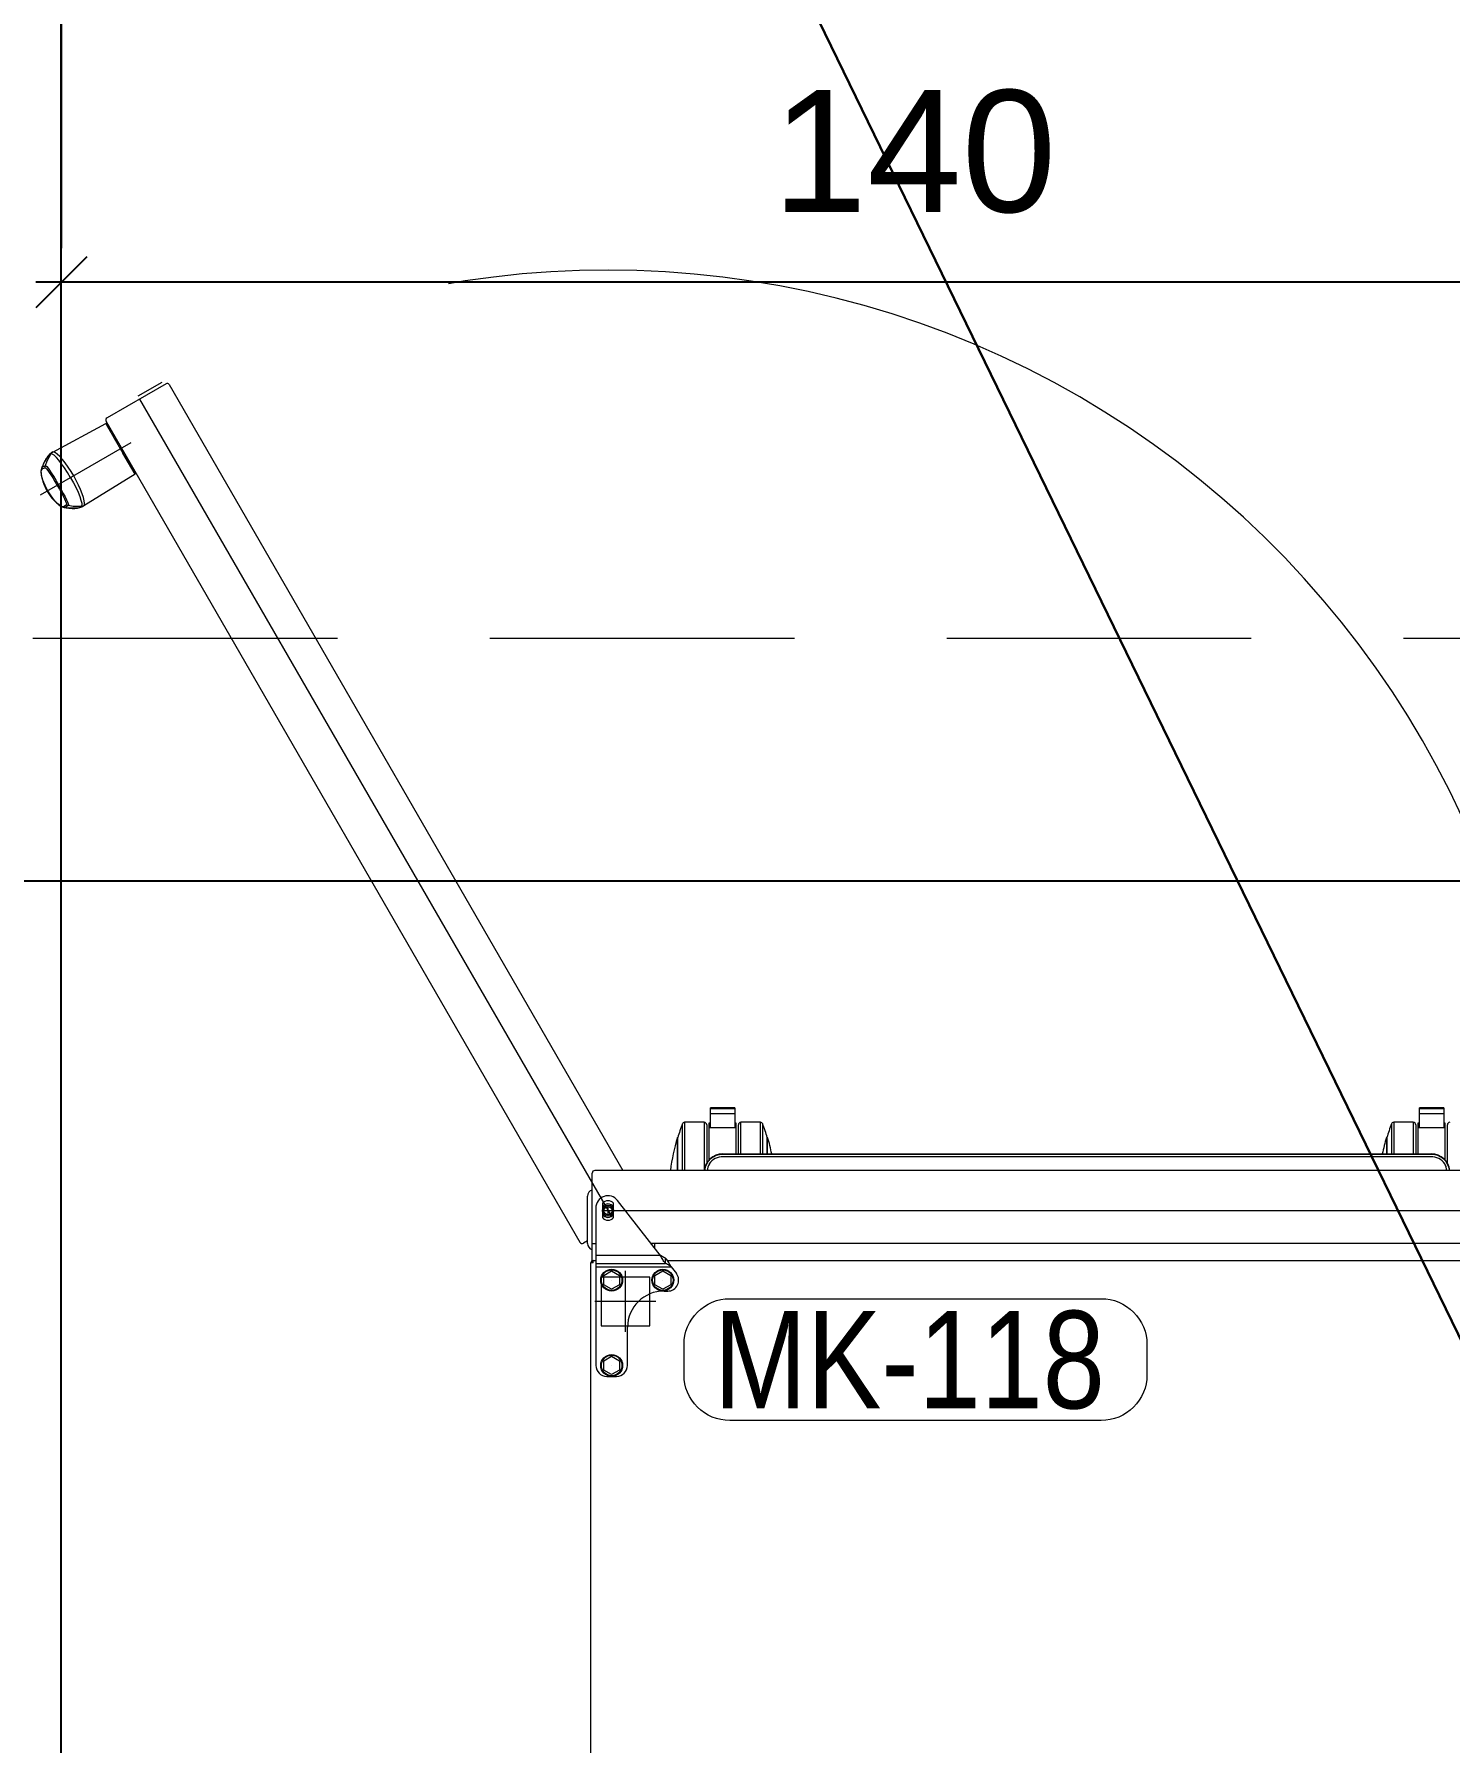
# Model space of a CAD drawing. Extents: x -5598 to 26293, y -3808 to 13850.
# Drawn here: x -1044.9 to -928.7, y 2269.4 to 2409.6 of the extents above; entities that cross this region are included whole.
import ezdxf
from ezdxf.enums import TextEntityAlignment as Align

# ---------------------------------------------------------------- set-up
doc = ezdxf.new("R2010")
doc.units = 0
doc.header["$LTSCALE"] = 100
doc.header["$MEASUREMENT"] = 0
for name, pattern in [('CENTER', [2, 1.25, -0.25, 0.25, -0.25]), ('CONTINUA', [0]), ('DASHED', [0.75, 0.5, -0.25]), ('HIDDEN', [0.375, 0.25, -0.125])]:
    doc.linetypes.add(name, pattern=pattern)
for name, color, linetype, lineweight in [('AD', 5, 'Continuous', 9), ('AK', 7, 'Continuous', 15), ('AP', 6, 'Continuous', 15)]:
    doc.layers.add(name, color=color, linetype=linetype, lineweight=lineweight)
for name, color, linetype in [('elux3d-200-2d', 1, 'Continuous'), ('elux3d-204-2d', 7, 'CONTINUA'), ('elux3d-glass-3D', 131, 'Continuous'), ('elux3d-glass3ds-3D', 101, 'Continuous'), ('elux3d-hidden-3D', 4, 'Continuous'), ('elux3d-ins-3D', 7, 'Continuous'), ('OLCU DIS', 7, 'Continuous')]:
    doc.layers.add(name, color=color, linetype=linetype)
for name, color, linetype, lineweight, true_color in [('MAKPA EGZOST', 7, 'Continuous', 30, 0xbb1e36), ('MAKPA GAZ', 7, 'Continuous', 30, 0x046a38), ('MAKPA GIDER OLC', 7, 'Continuous', 30, 0xcf6a1e)]:
    doc.layers.add(name, color=color, linetype=linetype, lineweight=lineweight, true_color=true_color)
doc.styles.add('MAKPA TESISAT', font='arial.ttf', dxfattribs={"height": 10})
doc.styles.add('olcu', font='romans.shx', dxfattribs={"width": 0.5})
doc.styles.add('POZ TEXT', font='ARIALN.TTF', dxfattribs={"height": 8})
doc.styles.get("Standard").update_dxf_attribs({"font": 'arial.ttf'})
doc.dimstyles.new('1-200', dxfattribs={"dimtxt": 40, "dimasz": 2, "dimexe": 0, "dimexo": 0, "dimgap": 10, "dimtad": 1, "dimdec": 4, "dimrnd": 0.1, "dimzin": 9, "dimdsep": 46, "dimtxsty": 'olcu', "dimblk1": 'SOL', "dimblk2": 'SAG', "dimsah": 1, "dimcen": 0, "dimse1": 1, "dimse2": 1, "dimclre": 13, "dimadec": 0, "dimazin": 0, "dimtfac": 1, "dimtdec": 4, "dimtix": 1, "dimtmove": 2, "dimatfit": 2, "dimldrblk": 'SOL', "dimfxl": 0, "dimtolj": 1, "dimarcsym": 0})
doc.dimstyles.new('MAKPA TESISAT DIM', dxfattribs={"dimscale": 0.7, "dimtxt": 12, "dimasz": 6, "dimexe": 4, "dimexo": 0, "dimgap": 8, "dimtad": 2, "dimtih": 1, "dimtoh": 1, "dimdec": 0, "dimrnd": 5, "dimzin": 0, "dimdsep": 46, "dimtxsty": 'MAKPA TESISAT', "dimblk1": 'OBLIQUE', "dimblk2": 'OBLIQUE', "dimsah": 1, "dimcen": 0, "dimdle": 3, "dimclrd": 256, "dimclre": 256, "dimclrt": 256, "dimadec": 0, "dimazin": 0, "dimtfac": 1, "dimtdec": 0, "dimtix": 1, "dimtofl": 0, "dimtmove": 2, "dimatfit": 3, "dimldrblk": 'OBLIQUE', "dimfxl": 0, "dimtvp": 7, "dimtolj": 1, "dimtzin": 0, "dimarcsym": 0})

# ---------------------------------------------------------------- blocks, each defined once
blk = doc.blocks.new('SOL')
at = {"color": 0}
for p, q in [((0, 30), (0, -6.962)), ((7.582, 0), (-6.967, 0))]:
    blk.add_line(p, q, dxfattribs=at)
blk.add_circle((0, 0), 3, dxfattribs=at)
blk = doc.blocks.new('SAG')
at = {"color": 0}
for p, q in [((0, -30), (0, 6.962)), ((7.582, 0), (-6.967, 0))]:
    blk.add_line(p, q, dxfattribs=at)
blk.add_circle((0, 0), 3, dxfattribs=at)
blk = doc.blocks.new('*D332')
at = {"layer": 'OLCU DIS', "color": 0, "lineweight": -2, "transparency": 16777216}
blk.add_line((21268, -935), (-2968, -935), dxfattribs=at)
at = {"layer": 'OLCU DIS', "color": 0, "lineweight": -2, "transparency": 16777216, "xscale": 2, "yscale": 2, "zscale": 2, "rotation": 180}
blk.add_blockref('SAG', (-2970, -935), dxfattribs=at)
at = {"layer": 'OLCU DIS', "color": 0, "lineweight": -2, "transparency": 16777216, "xscale": 2, "yscale": 2, "zscale": 2}
blk.add_blockref('SOL', (21270, -935), dxfattribs=at)
at = {"layer": 'OLCU DIS', "color": 0, "transparency": 16777216, "insert": (9295.64, -905), "char_height": 40, "attachment_point": 5, "style": 'olcu'}
blk.add_mtext('\\A1;24240', dxfattribs=at)
blk = doc.blocks.new('202')
at = {"layer": 'AD', "linetype": 'Continuous'}
for p, q in [((106.05, -88.22), (106.7, -87.85)), ((106.05, -88.98), (106.05, -88.22)), ((107.1, -87.7), (106.3, -87.7)), ((106.7, -87.85), (107.35, -88.22)), ((107.35, -88.22), (107.35, -88.98)), ((105.4, -88.6), (105.4, -91.75)), ((106.7, -89.35), (106.05, -88.98)), ((107.35, -88.98), (106.7, -89.35)), ((108, -101.52), (108, -88.6)), ((101.85, -95.22), (102.5, -94.85)), ((101.85, -95.98), (101.85, -95.22)), ((102.4, -94.7), (102.1, -94.7)), ((102.5, -94.85), (103.15, -95.22)), ((103.15, -95.22), (103.15, -95.98)), ((106.05, -95.22), (106.7, -94.85)), ((106.05, -95.98), (106.05, -95.22)), ((106.7, -94.85), (107.35, -95.22)), ((107.35, -95.22), (107.35, -95.98)), ((101.82, -96.7), (101.39, -96.15)), ((101.82, -96.7), (101.89, -96.75)), ((101.82, -96.7), (101.87, -96.79)), ((108, -96.7), (101.82, -96.7)), ((102.5, -96.35), (101.85, -95.98)), ((103.15, -95.98), (102.5, -96.35)), ((106.7, -96.35), (106.05, -95.98)), ((107.35, -95.98), (106.7, -96.35)), ((101.87, -96.79), (101.92, -96.88)), ((101.89, -96.75), (101.97, -96.8)), ((101.92, -96.88), (101.97, -96.97)), ((101.97, -96.8), (102.04, -96.85)), ((101.97, -96.97), (102.02, -97.06)), ((102.02, -97.06), (102.07, -97.14)), ((102.04, -96.85), (102.12, -96.89)), ((102.07, -97.14), (102.12, -97.21)), ((102.12, -96.89), (102.19, -96.93)), ((102.12, -97.21), (102.17, -97.28)), ((102.17, -97.28), (102.22, -97.34)), ((102.19, -96.93), (102.27, -96.96)), ((102.22, -97.34), (102.27, -97.39)), ((102.27, -96.96), (102.31, -97.01)), ((102.27, -96.96), (102.27, -97.39)), ((108, -96.96), (102.27, -96.96)), ((102.27, -97.39), (102.34, -97.42)), ((102.31, -97.01), (102.36, -97.07)), ((102.34, -97.42), (102.41, -97.46)), ((102.36, -97.07), (102.41, -97.14)), ((102.41, -97.14), (102.46, -97.21)), ((102.41, -97.46), (102.49, -97.5)), ((102.46, -97.21), (102.51, -97.29)), ((102.49, -97.5), (102.56, -97.55)), ((102.51, -97.29), (102.56, -97.38)), ((102.56, -97.38), (102.61, -97.47)), ((102.56, -97.55), (102.64, -97.6)), ((102.61, -97.47), (102.66, -97.56)), ((102.64, -97.6), (102.71, -97.65)), ((102.66, -97.56), (102.71, -97.65)), ((102.71, -97.65), (106.21, -102.14)), ((108, -97.65), (102.71, -97.65)), ((108.3, -97.18), (108.3, -104.38)), ((30.27, -98.6), (103.45, -98.6)), ((103.17, -98.6), (103.17, -98.24)), ((108.3, -98.6), (108, -98.6)), ((108.68, -98.6), (108.68, -102.5)), ((108.68, -98.83), (109.02, -98.63)), ((148.2, -166.06), (109.32, -98.71)), ((106.55, -100.73), (106.55, -101.92)), ((107.45, -101.92), (107.45, -100.73)), ((30.32, -104.6), (108.08, -104.6)), ((38.31, -105.13), (38.22, -104.95)), ((38.33, -105.14), (38.31, -105.13)), ((98.67, -105.14), (98.69, -105.13)), ((98.69, -105.13), (98.78, -104.95)), ((99.1, -108.55), (99.1, -104.6)), ((100.71, -108.55), (100.71, -104.6)), ((100.9, -108.42), (100.9, -104.6)), ((101.27, -104.6), (101.27, -107.3)), ((101.3, -104.6), (101.3, -107.3)), ((143.02, -169.1), (105.79, -104.6)), ((108.09, -104.6), (108.08, -104.6)), ((38.1, -105.2), (38.1, -108.35)), ((38.3, -108.52), (38.3, -105.47)), ((97.59, -105.96), (39.41, -105.96)), ((39.43, -105.92), (97.57, -105.92)), ((39.46, -105.72), (97.54, -105.72)), ((40.5, -105.96), (40.5, -108.52)), ((40.7, -108.35), (40.7, -105.96)), ((40.9, -108.55), (40.9, -105.96)), ((95.8, -105.96), (41.2, -105.96)), ((42.51, -108.55), (42.51, -105.96)), ((42.7, -108.42), (42.7, -105.96)), ((43.07, -107.3), (43.07, -105.96)), ((43.1, -107.3), (43.1, -105.96)), ((93.9, -105.96), (93.9, -107.3)), ((93.93, -105.96), (93.93, -107.3)), ((94.3, -105.96), (94.3, -108.42)), ((94.49, -105.96), (94.49, -108.55)), ((96.1, -105.96), (96.1, -108.55)), ((96.3, -105.96), (96.3, -108.35)), ((96.5, -108.52), (96.5, -105.96)), ((98.7, -105.47), (98.7, -108.52)), ((98.9, -108.35), (98.9, -105.2)), ((43.07, -107.3), (43.1, -107.3)), ((93.9, -107.3), (93.93, -107.3)), ((101.27, -107.3), (101.3, -107.3)), ((38.3, -108.09), (40.5, -108.09)), ((38.3, -108.12), (38.4, -108.12)), ((38.3, -108.32), (38.4, -108.32)), ((38.4, -108.52), (38.3, -108.52)), ((38.4, -109.74), (38.4, -108.12)), ((38.4, -109.25), (40.4, -109.25)), ((40.4, -108.12), (40.4, -109.74)), ((40.4, -108.12), (40.5, -108.12)), ((40.4, -108.32), (40.5, -108.32)), ((40.5, -108.52), (40.4, -108.52)), ((40.9, -108.55), (42.51, -108.55)), ((94.49, -108.55), (96.1, -108.55)), ((96.5, -108.09), (98.7, -108.09)), ((96.5, -108.12), (96.6, -108.12)), ((96.5, -108.32), (96.6, -108.32)), ((96.6, -108.52), (96.5, -108.52)), ((96.6, -109.74), (96.6, -108.12)), ((96.6, -109.25), (98.6, -109.25)), ((98.6, -108.12), (98.6, -109.74)), ((98.6, -108.12), (98.7, -108.12)), ((98.6, -108.32), (98.7, -108.32)), ((98.7, -108.52), (98.6, -108.52)), ((99.1, -108.55), (100.71, -108.55)), ((38.4, -109.66), (40.4, -109.66)), ((38.4, -109.67), (40.4, -109.67)), ((38.4, -109.74), (40.4, -109.74)), ((96.6, -109.66), (98.6, -109.66)), ((96.6, -109.67), (98.6, -109.67)), ((96.6, -109.74), (98.6, -109.74)), ((145.82, -161.74), (150.02, -159.14)), ((149.98, -159.21), (149.97, -159.35)), ((149.97, -159.35), (149.99, -159.55)), ((150.02, -159.14), (149.98, -159.21)), ((149.99, -159.55), (150.06, -159.82)), ((150.02, -159.14), (150.15, -159.07)), ((150.08, -159.12), (150.02, -159.14)), ((150.06, -159.82), (150.16, -160.13)), ((150.15, -159.1), (150.08, -159.12)), ((150.34, -159.01), (150.15, -159.07)), ((150.23, -159.09), (150.15, -159.1)), ((150.19, -159.19), (150.23, -159.09)), ((150.2, -159.37), (150.19, -159.19)), ((150.26, -159.62), (150.2, -159.37)), ((150.23, -159.09), (150.37, -159.01)), ((150.23, -159.09), (150.55, -159.08)), ((150.36, -159.92), (150.26, -159.62)), ((150.55, -158.96), (150.34, -159.01)), ((150.37, -159.01), (150.52, -158.96)), ((150.52, -158.96), (150.67, -158.94)), ((150.67, -158.94), (150.55, -158.96)), ((150.55, -159.08), (150.91, -159.1)), ((150.67, -158.94), (150.99, -158.94)), ((150.67, -158.94), (150.67, -158.94)), ((150.67, -158.94), (150.67, -158.94)), ((150.71, -158.94), (150.67, -158.94)), ((150.75, -158.93), (150.71, -158.94)), ((150.8, -158.93), (150.75, -158.93)), ((150.85, -158.93), (150.8, -158.93)), ((150.91, -158.93), (150.85, -158.93)), ((150.97, -158.93), (150.91, -158.93)), ((150.91, -159.1), (151.3, -159.16)), ((151.03, -158.94), (150.97, -158.93)), ((150.99, -158.94), (151.27, -158.96)), ((151.09, -158.94), (151.03, -158.94)), ((151.14, -158.95), (151.09, -158.94)), ((151.18, -158.95), (151.14, -158.95)), ((151.22, -158.95), (151.18, -158.95)), ((151.25, -158.96), (151.22, -158.95)), ((151.25, -158.96), (151.31, -158.97)), ((151.28, -159.22), (151.3, -159.16)), ((151.3, -159.31), (151.28, -159.22)), ((151.3, -159.16), (151.44, -159.06)), ((151.3, -159.16), (151.36, -159.18)), ((151.36, -159.46), (151.3, -159.31)), ((151.35, -158.97), (151.31, -158.97)), ((151.41, -158.98), (151.35, -158.97)), ((151.36, -159.18), (151.42, -159.2)), ((151.44, -159.64), (151.36, -159.46)), ((151.48, -158.99), (151.41, -158.98)), ((151.42, -159.2), (151.46, -159.23)), ((151.44, -159.06), (151.54, -159.02)), ((151.55, -159.87), (151.44, -159.64)), ((151.45, -159.29), (151.46, -159.23)), ((151.47, -159.39), (151.45, -159.29)), ((151.46, -159.23), (151.54, -159.16)), ((151.53, -159.53), (151.47, -159.39)), ((151.55, -159), (151.48, -158.99)), ((151.62, -159.72), (151.53, -159.53)), ((151.54, -159.02), (151.65, -159.02)), ((151.54, -159.16), (151.6, -159.11)), ((151.64, -159.01), (151.55, -159)), ((151.6, -159.11), (151.67, -159.08)), ((151.73, -159.94), (151.62, -159.72)), ((151.7, -159.02), (151.64, -159.01)), ((151.65, -159.02), (151.7, -159.02)), ((151.67, -159.08), (151.73, -159.07)), ((151.73, -159.03), (151.7, -159.02)), ((151.79, -159.05), (151.73, -159.03)), ((151.73, -159.07), (151.79, -159.07)), ((151.78, -159.05), (151.79, -159.05)), ((151.83, -159.07), (151.79, -159.05)), ((151.79, -159.05), (151.81, -159.06)), ((151.79, -159.07), (151.86, -159.08)), ((151.81, -159.06), (151.86, -159.08)), ((151.89, -159.1), (151.83, -159.07)), ((151.86, -159.08), (151.89, -159.1)), ((151.86, -159.08), (152.15, -159.3)), ((151.89, -159.1), (151.89, -159.1)), ((151.99, -159.17), (151.89, -159.1)), ((152.1, -159.24), (151.99, -159.17)), ((152.17, -159.31), (152.1, -159.24)), ((152.15, -159.3), (152.43, -159.59)), ((152.23, -159.35), (152.17, -159.31)), ((152.25, -159.38), (152.23, -159.35)), ((152.27, -159.4), (152.25, -159.38)), ((152.31, -159.43), (152.27, -159.4)), ((152.36, -159.48), (152.31, -159.43)), ((152.43, -159.55), (152.36, -159.48)), ((152.52, -159.64), (152.43, -159.55)), ((152.43, -159.59), (152.71, -159.95)), ((152.62, -159.75), (152.52, -159.64)), ((152.73, -159.89), (152.62, -159.75)), ((150.16, -160.13), (150.29, -160.48)), ((150.29, -160.48), (150.46, -160.85)), ((150.49, -160.25), (150.36, -159.92)), ((150.46, -160.85), (150.65, -161.23)), ((150.66, -160.62), (150.49, -160.25)), ((150.65, -161.23), (150.85, -161.6)), ((150.87, -161.03), (150.66, -160.62)), ((151.11, -161.45), (150.87, -161.03)), ((151.71, -160.16), (151.55, -159.87)), ((151.9, -160.51), (151.71, -160.16)), ((151.86, -160.2), (151.73, -159.94)), ((152.02, -160.5), (151.86, -160.2)), ((152.11, -160.87), (151.9, -160.51)), ((152.2, -160.82), (152.02, -160.5)), ((152.33, -161.24), (152.11, -160.87)), ((152.39, -161.14), (152.2, -160.82)), ((152.52, -161.58), (152.33, -161.24)), ((152.57, -161.43), (152.39, -161.14)), ((152.71, -159.95), (152.98, -160.38)), ((152.84, -160.04), (152.73, -159.89)), ((152.95, -160.21), (152.84, -160.04)), ((153.03, -160.34), (152.95, -160.21)), ((152.98, -160.38), (153.21, -160.82)), ((153.11, -160.48), (153.03, -160.34)), ((153.2, -160.66), (153.11, -160.48)), ((153.27, -160.84), (153.2, -160.66)), ((153.21, -160.82), (153.39, -161.24)), ((153.34, -161), (153.27, -160.84)), ((153.39, -161.14), (153.34, -161)), ((153.42, -161.26), (153.39, -161.14)), ((153.39, -161.24), (153.49, -161.63)), ((145.78, -161.87), (146.93, -163.87)), ((145.8, -161.9), (145.78, -161.87)), ((146.93, -163.87), (145.8, -161.9)), ((145.82, -161.74), (146.62, -163.13)), ((150.85, -161.6), (151.07, -161.97)), ((151.07, -161.97), (151.31, -162.32)), ((151.11, -161.45), (151.36, -161.88)), ((151.31, -162.32), (151.55, -162.66)), ((151.36, -161.88), (151.61, -162.27)), ((151.61, -162.27), (151.85, -162.6)), ((151.85, -162.6), (152.07, -162.88)), ((152.7, -161.85), (152.52, -161.58)), ((152.73, -161.68), (152.57, -161.43)), ((152.84, -162.07), (152.7, -161.85)), ((152.87, -161.88), (152.73, -161.68)), ((152.96, -162.24), (152.84, -162.07)), ((152.98, -162.05), (152.87, -161.88)), ((153.06, -162.36), (152.96, -162.24)), ((153.08, -162.17), (152.98, -162.05)), ((153.05, -162.8), (153.19, -162.43)), ((153.13, -162.42), (153.06, -162.36)), ((153.15, -162.24), (153.08, -162.17)), ((153.19, -162.43), (153.13, -162.42)), ((153.21, -162.26), (153.15, -162.24)), ((153.35, -162.36), (153.19, -162.43)), ((153.2, -162.37), (153.19, -162.43)), ((153.21, -162.31), (153.2, -162.37)), ((153.31, -162.23), (153.21, -162.26)), ((153.21, -162.26), (153.21, -162.31)), ((153.23, -162.82), (153.35, -162.56)), ((153.3, -162.67), (153.32, -162.64)), ((153.38, -162.2), (153.31, -162.23)), ((153.32, -162.64), (153.33, -162.6)), ((153.33, -162.6), (153.37, -162.52)), ((153.43, -162.3), (153.35, -162.36)), ((153.37, -162.52), (153.38, -162.48)), ((153.44, -162.16), (153.38, -162.2)), ((153.38, -162.48), (153.4, -162.43)), ((153.4, -162.43), (153.43, -162.36)), ((153.45, -161.36), (153.42, -161.26)), ((153.48, -162.21), (153.43, -162.3)), ((153.43, -162.36), (153.46, -162.29)), ((153.48, -162.11), (153.44, -162.16)), ((153.46, -161.43), (153.45, -161.36)), ((153.47, -161.47), (153.46, -161.43)), ((153.46, -162.29), (153.49, -162.21)), ((153.48, -161.5), (153.47, -161.47)), ((153.49, -161.54), (153.48, -161.5)), ((153.51, -162.05), (153.48, -162.11)), ((153.51, -162.16), (153.48, -162.21)), ((153.5, -161.6), (153.49, -161.54)), ((153.49, -161.63), (153.53, -161.99)), ((153.49, -162.21), (153.51, -162.16)), ((153.52, -161.7), (153.5, -161.6)), ((153.54, -161.99), (153.51, -162.05)), ((153.51, -162.16), (153.52, -162.12)), ((153.53, -161.83), (153.52, -161.7)), ((153.52, -162.12), (153.53, -162.07)), ((153.54, -161.95), (153.53, -161.83)), ((153.54, -161.95), (153.53, -161.99)), ((153.53, -162.04), (153.54, -161.99)), ((153.53, -162.07), (153.54, -162.02)), ((153.53, -162.07), (153.53, -162.04)), ((153.53, -162.07), (153.53, -162.07)), ((153.54, -161.95), (153.54, -161.95)), ((153.54, -162.02), (153.54, -161.95)), ((146.62, -163.13), (146.82, -163.47)), ((147.22, -164.17), (146.82, -163.47)), ((148.08, -165.86), (146.93, -163.87)), ((152.57, -163.55), (148.22, -165.9)), ((151.55, -162.66), (151.78, -162.95)), ((151.78, -162.95), (152, -163.18)), ((152, -163.18), (152.2, -163.37)), ((152.07, -162.88), (152.27, -163.11)), ((152.2, -163.37), (152.36, -163.5)), ((152.27, -163.11), (152.46, -163.29)), ((152.36, -163.5), (152.49, -163.56)), ((152.46, -163.29), (152.61, -163.39)), ((152.49, -163.56), (152.57, -163.55)), ((152.57, -163.56), (152.69, -163.48)), ((152.57, -163.56), (152.62, -163.51)), ((152.61, -163.39), (152.72, -163.4)), ((152.62, -163.51), (152.67, -163.46)), ((152.67, -163.46), (152.72, -163.4)), ((152.69, -163.48), (152.84, -163.35)), ((152.72, -163.4), (152.89, -163.12)), ((152.72, -163.4), (152.86, -163.32)), ((152.84, -163.35), (152.99, -163.19)), ((152.86, -163.32), (152.97, -163.21)), ((152.89, -163.12), (153.05, -162.8)), ((152.97, -163.21), (153.07, -163.09)), ((152.99, -163.19), (153.06, -163.09)), ((153.06, -163.09), (153.07, -163.09)), ((153.06, -163.09), (153.06, -163.09)), ((153.07, -163.09), (153.23, -162.82)), ((153.07, -163.09), (153.09, -163.06)), ((153.09, -163.06), (153.11, -163.03)), ((153.11, -163.03), (153.13, -162.99)), ((153.13, -162.99), (153.16, -162.95)), ((153.16, -162.95), (153.18, -162.9)), ((153.18, -162.9), (153.21, -162.85)), ((153.21, -162.85), (153.24, -162.81)), ((153.24, -162.81), (153.26, -162.76)), ((153.26, -162.76), (153.28, -162.71)), ((153.28, -162.71), (153.3, -162.67)), ((147.42, -164.51), (147.22, -164.17)), ((147.78, -165.13), (147.42, -164.51)), ((148.05, -165.61), (147.78, -165.13)), ((143.26, -169.16), (148.12, -166.36)), ((148.22, -165.9), (148.05, -165.61)), ((148.07, -165.83), (148.08, -165.86))]:
    blk.add_line(p, q, dxfattribs=at)
at = {"layer": 'AD', "linetype": 'DASHED'}
for p, q in [((103.57, -91.85), (103.57, -95.85)), ((107.57, -91.85), (103.57, -91.85)), ((107.57, -95.85), (107.57, -91.85)), ((103.57, -95.85), (107.57, -95.85))]:
    blk.add_line(p, q, dxfattribs=at)
at = {"layer": 'AD', "linetype": 'CENTER'}
for p, q in [((105.57, -91.35), (105.57, -96.35)), ((103.07, -93.85), (108.07, -93.85)), ((145.45, -167.9), (106.75, -100.87)), ((107, -101.79), (107, -100.81)), ((30.1, -101.3), (107.49, -101.3)), ((146.16, -164.31), (153.61, -160.01))]:
    blk.add_line(p, q, dxfattribs=at)
at = {"layer": 'AD', "linetype": 'Continuous'}
for centre, radius in [((106.7, -88.6), 0.895), ((106.7, -88.6), 0.843), ((106.7, -88.6), 0.001), ((102.5, -95.6), 0.895), ((102.5, -95.6), 0.843), ((106.7, -95.6), 0.895), ((106.7, -95.6), 0.843), ((102.5, -95.6), 0.001), ((106.7, -95.6), 0.001), ((107, -101.3), 0.45), ((107, -101.3), 0.34)]:
    blk.add_circle(centre, radius, dxfattribs=at)
for centre, radius, start, end in [((106.3, -88.6), 0.9, 90, 180), ((107.1, -88.6), 0.9, 0, 90), ((102.42, -91.72), 2.98, 269.5185, 359.5185), ((102.1, -95.6), 0.9, 90, 217.9325), ((108.18, -98.6), 0.5, 0, 76.1135), ((109.13, -98.82), 0.216, 30, 120), ((107, -101.12), 0.6, 40.6825, 139.3175), ((107, -101.3), 0.55, 33.9435, 146.0556), ((107, -101.52), 1, 217.9325, 0), ((107, -101.3), 0.55, 213.9435, 326.0556), ((107, -101.52), 0.6, 220.6825, 319.3175), ((108.18, -102.5), 0.5, 283.8865, 0), ((39.41, -104.45), 1.51, 185.2074, 270.1595), ((39.42, -104.4), 1.52, 187.5335, 270.1141), ((39.53, -104.43), 1.4, 187.0506, 210.0574), ((39.42, -104.4), 1.33, 213.5105, 271.6501), ((97.58, -104.4), 1.33, 268.3499, 326.4895), ((97.58, -104.4), 1.52, 269.8859, 352.4665), ((97.59, -104.45), 1.51, 269.8405, 354.7926), ((97.47, -104.43), 1.4, 329.9426, 352.9494), ((84.47, -102.3), 17.56, 343.4555, 352.4732), ((108.08, -104.38), 0.216, 270, 0), ((26.27, -102.3), 17.56, 343.4555, 347.9523), ((110.73, -102.3), 17.56, 192.0477, 196.5445), ((26.24, -102.3), 17.56, 339.6027, 343.4555), ((110.76, -102.3), 17.56, 196.5445, 200.3973), ((84.44, -102.3), 17.56, 339.6027, 343.4555), ((37.9, -108.35), 0.2, 270, 0), ((40.9, -108.35), 0.2, 180, 270), ((42.51, -108.35), 0.2, 270, 339.6027), ((94.49, -108.35), 0.2, 200.3973, 270), ((96.1, -108.35), 0.2, 270, 0), ((99.1, -108.35), 0.2, 180, 270), ((100.71, -108.35), 0.2, 270, 339.6027), ((145.87, -161.82), 0.1, 121.6711, 209.3656), ((148.17, -165.81), 0.1, 210.6353, 298.3044), ((148.01, -166.17), 0.216, 300, 30), ((143.18, -169.01), 0.175, 210.0275, 300)]:
    blk.add_arc(centre, radius, start, end, dxfattribs=at)
at = {"layer": 'AD', "linetype": 'CENTER'}
blk.add_arc((107, -101.3), 77.19, 186.9759, 300, dxfattribs=at)
at = {"layer": 'AK', "linetype": 'Continuous'}
for p, q in [((108.4, -5.18), (108.4, -97.02)), ((102.11, -97.2), (0.18, -97.2)), ((108.22, -97.2), (108, -97.2)), ((108.22, -97.02), (108.22, -97.2)), ((108.22, -97.02), (108.4, -97.02))]:
    blk.add_line(p, q, dxfattribs=at)
for centre, radius, start, end in [((108.22, -97.02), 0.18, 270, 0), ((108.12, -96.92), 0.18, 303.776, 326.224), ((108.22, -97.02), 0.1, 270, 0)]:
    blk.add_arc(centre, radius, start, end, dxfattribs=at)
blk = doc.blocks.new('POZ_X')
at = {"layer": 'AP'}
blk.add_lwpolyline([(12.75, 10), (-17.75, 10, 0.414214), (-21.5, 6.25), (-21.5, 3.75, 0.414214), (-17.75, 0), (12.75, 0, 0.414214), (16.5, 3.75), (16.5, 6.25, 0.414214)], format="xyb", close=True, dxfattribs=at)
at = {"layer": 'AP', "style": 'POZ TEXT'}
blk.add_attdef('POZ_NO', text='', height=8, dxfattribs=at).set_placement((-3, 5), align=Align.MIDDLE_CENTER)
at = {"layer": 'AP', "style": 'POZ TEXT', "flags": 1}
blk.add_attdef('URUN_ADI', text='', height=7, dxfattribs=at).set_placement((-3, -4.34), align=Align.MIDDLE_CENTER)
blk = doc.blocks.new('_OBLIQUE')
at = {"color": 0, "linetype": 'ByBlock', "lineweight": -2}
blk.add_line((-0.5, -0.5), (0.5, 0.5), dxfattribs=at)
blk = doc.blocks.new('*D886')
at = {"layer": 'MAKPA GIDER OLC', "lineweight": -2, "transparency": 16777216}
for p, q in [((-1184.89, 2337.4), (-1184.89, 2342.91)), ((-610, 2336.09), (-610, 2342.91)), ((-607.9, 2340.11), (-1186.99, 2340.11))]:
    blk.add_line(p, q, dxfattribs=at)
at = {"layer": 'MAKPA GIDER OLC', "lineweight": -2, "transparency": 16777216, "xscale": 4.199999999999998, "yscale": 4.199999999999998, "zscale": 4.199999999999998, "rotation": 180}
blk.add_blockref('_OBLIQUE', (-1184.89, 2340.11), dxfattribs=at)
at = {"layer": 'MAKPA GIDER OLC', "lineweight": -2, "transparency": 16777216, "xscale": 4.199999999999998, "yscale": 4.199999999999998, "zscale": 4.199999999999998}
blk.add_blockref('_OBLIQUE', (-610, 2340.11), dxfattribs=at)
at = {"layer": 'MAKPA GIDER OLC', "transparency": 16777216, "insert": (-897.44, 2350.8), "char_height": 10, "attachment_point": 5, "style": 'MAKPA TESISAT'}
blk.add_mtext('\\A1;575', dxfattribs=at)
blk = doc.blocks.new('*D920')
at = {"layer": 'MAKPA GAZ', "lineweight": -2, "transparency": 16777216}
for p, q in [((-1042.67, 2200), (-1042.67, 2392.04)), ((-902.64, 2200), (-902.64, 2392.04)), ((-900.54, 2389.24), (-1044.77, 2389.24))]:
    blk.add_line(p, q, dxfattribs=at)
at = {"layer": 'MAKPA GAZ', "lineweight": -2, "transparency": 16777216, "xscale": 4.199999999999998, "yscale": 4.199999999999998, "zscale": 4.199999999999998, "rotation": 180}
blk.add_blockref('_OBLIQUE', (-1042.67, 2389.24), dxfattribs=at)
at = {"layer": 'MAKPA GAZ', "lineweight": -2, "transparency": 16777216, "xscale": 4.199999999999998, "yscale": 4.199999999999998, "zscale": 4.199999999999998}
blk.add_blockref('_OBLIQUE', (-902.64, 2389.24), dxfattribs=at)
at = {"layer": 'MAKPA GAZ', "transparency": 16777216, "insert": (-972.65, 2399.94), "char_height": 10, "attachment_point": 5, "style": 'MAKPA TESISAT'}
blk.add_mtext('\\A1;140', dxfattribs=at)
blk = doc.blocks.new('FCF202G')
at = {"layer": 'elux3d-200-2d'}
blk.add_lwpolyline([(500, -1200), (1390, -1200), (1390, 0), (500, 0)], close=True, dxfattribs=at)
at = {"layer": 'elux3d-204-2d'}
for p, q in [((500, -1150), (1390, -1150)), ((700, -1150), (700, -1200))]:
    blk.add_line(p, q, dxfattribs=at)
blk.add_circle((810, -249.5), 80, dxfattribs=at)
at = {"layer": 'elux3d-glass-3D'}
for points in [[(768.1, -1195, 1492.3), (851.1, -1195, 1575.3)], [(768.1, -1195, 1062.3), (851.1, -1195, 1145.3)], [(788.1, -1195, 1552.3), (871.1, -1195, 1635.3)], [(788.1, -1195, 1122.3), (871.1, -1195, 1205.3)], [(801, -1195, 1302.4), (856.4, -1195, 1357.8)], [(926.2, -1195, 1538.6), (981.5, -1195, 1594)], [(926.2, -1195, 1108.6), (981.5, -1195, 1164)], [(926.2, -1195, 1318.6), (981.5, -1195, 1374)], [(956.2, -1195, 1318.6), (1011.5, -1195, 1374)], [(975.7, -1195, 1040.7), (1058.7, -1195, 1123.7)], [(975.7, -1195, 1470.7), (1058.7, -1195, 1553.7)], [(1035.7, -1195, 1060.7), (1118.7, -1195, 1143.7)], [(1035.7, -1195, 1490.7), (1118.7, -1195, 1573.7)], [(1141.6, -1195, 1304.8), (1196.9, -1195, 1360.1)], [(1199.9, -1195, 1151.5), (1255.3, -1195, 1206.9)], [(1199.9, -1195, 1581.5), (1255.3, -1195, 1636.9)], [(1219.9, -1195, 1241.5), (1275.3, -1195, 1296.9)], [(1261.7, -1195, 1043.7), (1289.4, -1195, 1071.4)], [(1261.7, -1195, 1473.7), (1289.4, -1195, 1501.4)]]:
    blk.add_polyline3d(points, dxfattribs=at)
at = {"layer": 'elux3d-glass3ds-3D', "invisible_edges": 15}
blk.add_3dface([(725, -1195, 990), (725, -1195, 1690), (1330, -1195, 1690), (1330, -1195, 990)], dxfattribs=at)
at = {"layer": 'elux3d-hidden-3D', "invisible_edges": 15}
for points in [[(500, -1165, 1750), (520, -1215, 1750), (635, -1205, 1750), (655, -1165, 1750)], [(500, -1215, 1750), (520, -1215, 1750), (500, -1165, 1750)], [(655, -1165, 1750), (655, -1165, 1750), (655, -1215, 1750), (635, -1205, 1750)], [(665, -1215, 260), (665, -1215, 990), (1390, -1215, 990), (1390, -1215, 260)], [(725, -1215, 1690), (665, -1215, 1690), (665, -1215, 990), (725, -1215, 990)], [(665, -1215, 1690), (665, -1215, 1750), (1390, -1215, 1750), (1390, -1215, 1690)], [(680, -1235, 955.7), (680, -1215, 955.7), (680, -1215, 1005.7), (680, -1235, 995.7)], [(710, -1235, 955.7), (710, -1215, 955.7), (710, -1215, 1005.7), (710, -1235, 995.7)], [(725, -1215, 1020), (727.3, -1215, 1008.5), (733.8, -1215, 998.8), (725, -1215, 990)], [(755, -1215, 990), (743.5, -1215, 992.3), (733.8, -1215, 998.8), (725, -1215, 990)], [(725, -1215, 1660), (727.3, -1215, 1671.5), (733.8, -1215, 1681.2), (725, -1215, 1690)], [(755, -1215, 1690), (743.5, -1215, 1687.7), (733.8, -1215, 1681.2), (725, -1215, 1690)], [(1300, -1215, 990), (1311.5, -1215, 992.3), (1321.2, -1215, 998.8), (1330, -1215, 990)], [(1300, -1215, 1690), (1311.5, -1215, 1687.7), (1321.2, -1215, 1681.2), (1330, -1215, 1690)], [(1330, -1215, 1020), (1327.7, -1215, 1008.5), (1321.2, -1215, 998.8), (1330, -1215, 990)], [(1330, -1215, 1660), (1327.7, -1215, 1671.5), (1321.2, -1215, 1681.2), (1330, -1215, 1690)], [(1330, -1215, 1690), (1390, -1215, 1690), (1390, -1215, 990), (1330, -1215, 990)]]:
    blk.add_3dface(points, dxfattribs=at)
at = {"layer": 'elux3d-ins-3D'}
for p in [(0, 0), (1390, 0), (1390, -1215)]:
    blk.add_point(p, dxfattribs=at)
at = {"layer": 'elux3d-ins-3D', "flags": 9}
for tag, p in [('DIST', (0, 0)), ('ANGOLO', (0, -1.5))]:
    blk.add_attdef(tag, p, '', height=1, dxfattribs=at)

msp = doc.modelspace()

# ---------------------------------------------------------------- linework, layer by layer
at = {"layer": 'AD', "linetype": 'HIDDEN'}
msp.add_lwpolyline([(-1170, 2360), (-1170, 2200), (-720, 2200), (-720, 2360)], close=True, dxfattribs=at)
at = {"layer": 'MAKPA EGZOST', "ltscale": 0.2}
msp.add_line((-988.09457, 2426.31391), (-911.86381, 2269.71562), dxfattribs=at)
at = {"layer": 'MAKPA GAZ'}
msp.add_line((-1042.67068, 2392.03589), (-1042.67068, 2422.03589), dxfattribs=at)

# ---------------------------------------------------------------- block references
at = {"layer": 'AK', "rotation": 179.9999999999999}
msp.add_blockref('202', (-890.8, 2211.75589), dxfattribs=at)
at = {"layer": 'AK', "xscale": 0.1, "yscale": 0.1, "zscale": 0.1, "rotation": 180}
msp.add_blockref('FCF202G', (-999.61417, 2220), dxfattribs=at)
at = {"layer": 'AP', "ltscale": 6}
ref = msp.add_blockref('POZ_X', (-970.05972, 2305.83411), dxfattribs=dict(at, xscale=-1, rotation=180))
ref.add_attrib('POZ_NO', 'MK-118', dxfattribs={"height": 8, "style": 'POZ TEXT'}).set_placement((-973.05972, 2300.83411), align=Align.MIDDLE_CENTER)

# ---------------------------------------------------------------- dimensions: what is measured, and where the dimension line sits
at = {"layer": 'MAKPA GAZ'}
dim = msp.add_linear_dim(base=(-1042.67068, 2389.23589), p1=(-902.63847, 2200), p2=(-1042.67068, 2200), dimstyle='MAKPA TESISAT DIM', override={"dimfxl": 0}, dxfattribs=at)
dim.commit()
dim.dimension.update_dxf_attribs({"geometry": '*D920', "text_midpoint": (-972.65457, 2399.94162)})
at = {"layer": 'MAKPA GIDER OLC'}
dim = msp.add_linear_dim(base=(-1184.88537, 2340.11499), p1=(-610, 2336.09216), p2=(-1184.88537, 2337.40474), dimstyle='MAKPA TESISAT DIM', override={"dimfxl": 0}, dxfattribs=at)
dim.commit()
dim.dimension.update_dxf_attribs({"geometry": '*D886', "text_midpoint": (-897.44269, 2350.80025)})
at = {"layer": 'OLCU DIS', "color": 7}
dim = msp.add_linear_dim(base=(-2970, -935), p1=(21270, -635), p2=(-2970, 7535), dimstyle='1-200', dxfattribs=at)
dim.commit()
dim.dimension.update_dxf_attribs({"geometry": '*D332', "text_midpoint": (9295.63768, -905), "dimtype": 160})

doc.saveas('drawing.dxf')
